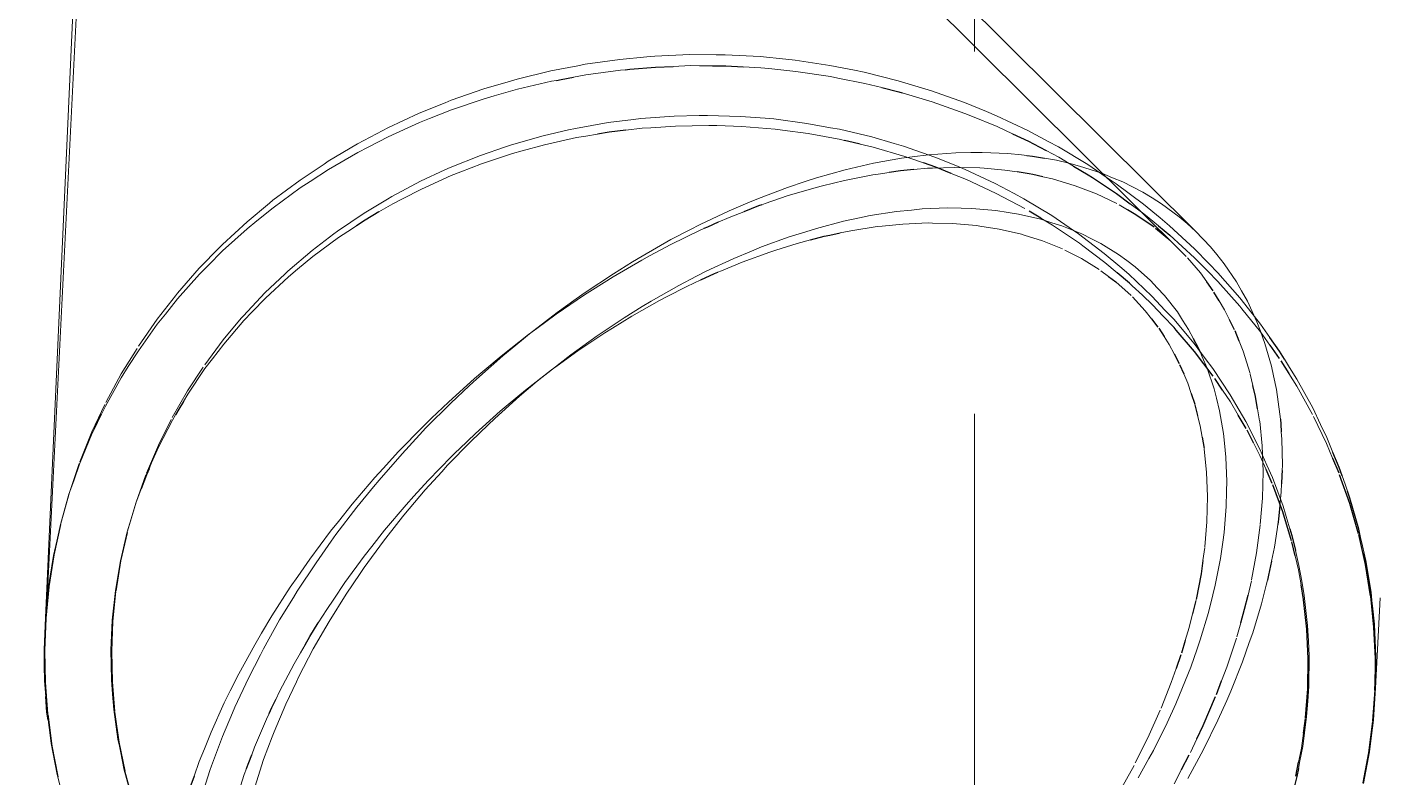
# Model space of a CAD drawing. Header units: millimetres. Extents: x -86814 to -77113, y 29520 to 42516.
# Drawn here: x -80155.9 to -79933.9, y 33040.1 to 33163.5 of the extents above; entities that cross this region are included whole.
import ezdxf

# ---------------------------------------------------------------- set-up
doc = ezdxf.new("R2010")
doc.units = ezdxf.units.MM
doc.linetypes.add('HIDDEN_50', pattern=[225, 150, -75])
for name, color, linetype, lineweight in [('PLATE_HIDDEN', 8, 'HIDDEN_50', 18), ('PROFILE_HIDDEN', 9, 'HIDDEN_50', 18), ('PROFILE_VISIBLE', 4, 'Continuous', 25)]:
    doc.layers.add(name, color=color, linetype=linetype, lineweight=lineweight)

msp = doc.modelspace()

# ---------------------------------------------------------------- linework, layer by layer
at = {"layer": 'PLATE_HIDDEN'}
for p, q in [((-80000, 33534.78), (-80000, 32724.87)), ((-80000, 32724.87), (-80000, 33534.78)), ((-80000, 33534.78), (-80000, 32724.87)), ((-80000, 32724.87), (-80000, 33534.78)), ((-80000, 33534.48), (-80000, 32724.69)), ((-80000, 32724.69), (-80000, 33534.48))]:
    msp.add_line(p, q, dxfattribs=at)
at = {"layer": 'PROFILE_HIDDEN'}
for p, q in [((-79963.62, 33129.95), (-81520.14, 34675.92)), ((-80152.75, 33066.21), (-80109.27, 33938.61)), ((-80152.88, 33066.28), (-80141, 33328.52)), ((-79965.13, 33125.78), (-80018.2, 33178.49)), ((-80065.25, 33157.17), (-80069.68, 33156.33)), ((-80064.03, 33157.41), (-80065.25, 33157.17)), ((-80058.33, 33158.21), (-80064.03, 33157.41)), ((-80053.92, 33158.62), (-80058.33, 33158.21)), ((-80052.58, 33158.74), (-80053.92, 33158.62)), ((-80046.81, 33159), (-80052.58, 33158.74)), ((-80049.59, 33157.06), (-80046.71, 33157.18)), ((-80042.47, 33158.98), (-80046.81, 33159)), ((-80046.71, 33157.18), (-80045.26, 33157.17)), ((-80045.26, 33157.17), (-80043.09, 33157.16)), ((-80041.02, 33158.97), (-80042.47, 33158.98)), ((-80035.25, 33158.67), (-80041.02, 33158.97)), ((-80038.04, 33156.98), (-80035.15, 33156.83)), ((-80031.03, 33158.24), (-80035.25, 33158.67)), ((-80029.49, 33158.09), (-80031.03, 33158.24)), ((-80023.78, 33157.23), (-80029.49, 33158.09)), ((-80019.72, 33156.42), (-80023.78, 33157.23)), ((-80075.25, 33154.97), (-80076.35, 33154.65)), ((-80069.68, 33156.33), (-80075.25, 33154.97)), ((-80069.59, 33154.62), (-80068.79, 33154.76)), ((-80065.96, 33155.29), (-80063.94, 33155.66)), ((-80063.94, 33155.66), (-80058.23, 33156.44)), ((-80058.23, 33156.44), (-80057.46, 33156.51)), ((-80035.15, 33156.83), (-80033.81, 33156.69)), ((-80033.81, 33156.69), (-80029.4, 33156.24)), ((-80029.4, 33156.24), (-80023.69, 33155.38)), ((-80023.69, 33155.38), (-80022.46, 33155.14)), ((-80022.46, 33155.14), (-80018.03, 33154.26)), ((-80018.12, 33156.1), (-80019.72, 33156.42)), ((-80012.53, 33154.7), (-80018.12, 33156.1)), ((-80080.74, 33153.36), (-80086.12, 33151.47)), ((-80076.35, 33154.65), (-80080.74, 33153.36)), ((-80079.01, 33152.2), (-80075.17, 33153.3)), ((-80075.17, 33153.3), (-80069.59, 33154.62)), ((-80018.03, 33154.26), (-80015.24, 33153.56)), ((-80008.68, 33153.53), (-80012.53, 33154.7)), ((-80011.89, 33152.7), (-80011.34, 33152.54)), ((-80011.34, 33152.54), (-80006.95, 33151.21)), ((-80007.03, 33153.03), (-80008.68, 33153.53)), ((-80001.63, 33151.11), (-80007.03, 33153.03)), ((-80087.09, 33151.08), (-80091.39, 33149.34)), ((-80086.12, 33151.47), (-80087.09, 33151.08)), ((-80086.04, 33149.89), (-80080.66, 33151.73)), ((-80080.66, 33151.73), (-80079.01, 33152.2)), ((-80006.95, 33151.21), (-80001.55, 33149.31)), ((-79998.02, 33149.61), (-80001.63, 33151.11)), ((-80091.39, 33149.34), (-80096.52, 33146.95)), ((-80091.31, 33147.81), (-80089.65, 33148.47)), ((-80089.65, 33148.47), (-80086.04, 33149.89)), ((-80060.29, 33147.8), (-80056.1, 33148.32)), ((-80056.1, 33148.32), (-80054.87, 33148.48)), ((-80054.87, 33148.48), (-80049.41, 33148.87)), ((-80049.41, 33148.87), (-80045.28, 33148.96)), ((-80045.28, 33148.96), (-80043.93, 33148.99)), ((-80043.93, 33148.99), (-80038.46, 33148.83)), ((-80038.46, 33148.83), (-80034.43, 33148.51)), ((-80034.43, 33148.51), (-80033, 33148.4)), ((-80033, 33148.4), (-80027.57, 33147.68)), ((-80001.55, 33149.31), (-80000.58, 33148.91)), ((-80000.58, 33148.91), (-79996.27, 33147.14)), ((-79996.34, 33148.92), (-79998.02, 33149.61)), ((-79991.19, 33146.49), (-79996.34, 33148.92)), ((-80097.35, 33146.51), (-80101.5, 33144.31)), ((-80096.52, 33146.95), (-80097.35, 33146.51)), ((-80096.45, 33145.47), (-80091.31, 33147.81)), ((-80070.96, 33145.64), (-80066.77, 33146.6)), ((-80066.77, 33146.6), (-80065.66, 33146.86)), ((-80065.66, 33146.86), (-80060.29, 33147.8)), ((-80062.01, 33145.91), (-80063.94, 33145.58)), ((-80054.66, 33146.88), (-80057.37, 33146.56)), ((-80053.22, 33146.97), (-80054.66, 33146.88)), ((-80049.2, 33147.24), (-80053.22, 33146.97)), ((-80043.72, 33147.34), (-80049.2, 33147.24)), ((-80042.38, 33147.3), (-80043.72, 33147.34)), ((-80038.25, 33147.16), (-80042.38, 33147.3)), ((-80032.79, 33146.71), (-80038.25, 33147.16)), ((-80031.55, 33146.55), (-80032.79, 33146.71)), ((-80027.36, 33145.99), (-80031.55, 33146.55)), ((-80027.57, 33147.68), (-80023.7, 33146.97)), ((-80021.98, 33145), (-80027.36, 33145.99)), ((-80023.7, 33146.97), (-80022.19, 33146.7)), ((-80022.19, 33146.7), (-80016.87, 33145.44)), ((-79996.27, 33147.14), (-79993.7, 33145.94)), ((-79987.85, 33144.7), (-79991.19, 33146.49)), ((-80101.5, 33144.31), (-80106.32, 33141.44)), ((-80101.44, 33142.89), (-80099.78, 33143.75)), ((-80099.78, 33143.75), (-80096.45, 33145.47)), ((-80081.28, 33142.41), (-80077.16, 33143.82)), ((-80077.16, 33143.82), (-80076.17, 33144.16)), ((-80076.17, 33144.16), (-80070.96, 33145.64)), ((-80070.76, 33144.15), (-80074.42, 33143.14)), ((-80065.45, 33145.33), (-80070.76, 33144.15)), ((-80063.94, 33145.58), (-80065.45, 33145.33)), ((-80021.43, 33144.87), (-80021.98, 33145)), ((-80016.68, 33143.74), (-80018.77, 33144.24)), ((-80016.87, 33145.44), (-80013.2, 33144.37)), ((-80011.45, 33142.23), (-80016.68, 33143.74)), ((-80013.2, 33144.37), (-80011.64, 33143.92)), ((-80011.64, 33143.92), (-80006.51, 33142.13)), ((-79986.18, 33143.81), (-79987.85, 33144.7)), ((-79981.33, 33140.89), (-79986.18, 33143.81)), ((-80106.32, 33141.44), (-80107.02, 33140.97)), ((-80106.27, 33140.09), (-80101.44, 33142.89)), ((-80086.28, 33140.41), (-80081.28, 33142.41)), ((-80075.98, 33142.72), (-80081.1, 33141.02)), ((-80074.42, 33143.14), (-80075.98, 33142.72)), ((-80016.61, 33141.11), (-80012.01, 33141.94)), ((-80012.01, 33141.94), (-80009.37, 33142.28)), ((-80010.46, 33141.88), (-80011.45, 33142.23)), ((-80008.39, 33141.17), (-80010.46, 33141.88)), ((-80009.37, 33142.28), (-80007.48, 33142.52)), ((-80007.48, 33142.52), (-80003.05, 33142.84)), ((-80006.51, 33142.13), (-80003.07, 33140.73)), ((-80003.05, 33142.84), (-80000.6, 33142.88)), ((-80000.6, 33142.88), (-79998.72, 33142.91)), ((-79998.72, 33142.91), (-79994.51, 33142.73)), ((-79994.51, 33142.73), (-79992.26, 33142.49)), ((-79992.26, 33142.49), (-79991.35, 33142.39)), ((-79988.45, 33141.95), (-79986.48, 33141.6)), ((-79988.2, 33143.2), (-79986.12, 33142.09)), ((-79986.48, 33141.6), (-79984.46, 33141.1)), ((-79986.12, 33142.09), (-79983.7, 33140.65)), ((-80107.02, 33140.97), (-80110.96, 33138.34)), ((-80109.29, 33138.11), (-80106.27, 33140.09)), ((-80091.15, 33138.15), (-80087.14, 33140.01)), ((-80087.14, 33140.01), (-80086.28, 33140.41)), ((-80084.52, 33139.68), (-80086.11, 33139.07)), ((-80081.1, 33141.02), (-80084.52, 33139.68)), ((-80026, 33138.71), (-80021.27, 33140.03)), ((-80016.73, 33139.21), (-80021.35, 33138.3)), ((-80021.27, 33140.03), (-80018.47, 33140.68)), ((-80018.47, 33140.68), (-80016.61, 33141.11)), ((-80015.82, 33139.34), (-80016.73, 33139.21)), ((-80014, 33139.61), (-80015.82, 33139.34)), ((-80007.71, 33140.28), (-80009.94, 33140.08)), ((-80006.91, 33140.31), (-80007.71, 33140.28)), ((-80003.35, 33140.44), (-80006.91, 33140.31)), ((-80001.31, 33138.43), (-80003.82, 33139.44)), ((-79999.1, 33140.34), (-80003.35, 33140.44)), ((-80003.07, 33140.73), (-80001.49, 33140.09)), ((-80001.49, 33140.09), (-79996.6, 33137.8)), ((-79998.41, 33140.28), (-79999.1, 33140.34)), ((-79994.97, 33139.99), (-79998.41, 33140.28)), ((-79992.97, 33139.69), (-79994.97, 33139.99)), ((-79984.46, 33141.1), (-79982.68, 33140.66)), ((-79982.68, 33140.66), (-79979.05, 33139.47)), ((-79978.3, 33138.85), (-79981.33, 33140.89)), ((-79979.05, 33139.47), (-79977.26, 33138.73)), ((-80110.96, 33138.34), (-80115.42, 33135.02)), ((-80115.38, 33133.8), (-80110.92, 33137.05)), ((-80110.92, 33137.05), (-80109.29, 33138.11)), ((-80095.86, 33135.65), (-80091.15, 33138.15)), ((-80086.11, 33139.07), (-80090.98, 33136.87)), ((-80035.54, 33135.33), (-80030.76, 33137.14)), ((-80026.04, 33137.14), (-80030.78, 33135.73)), ((-80030.76, 33137.14), (-80027.82, 33138.11)), ((-80027.82, 33138.11), (-80026, 33138.71)), ((-80025.02, 33137.39), (-80026.04, 33137.14)), ((-80021.35, 33138.3), (-80025.02, 33137.39)), ((-80000.45, 33138.03), (-80001.31, 33138.43)), ((-79996.43, 33136.15), (-80000.45, 33138.03)), ((-79996.6, 33137.8), (-79993.43, 33136.11)), ((-79987.13, 33138.53), (-79988.76, 33138.89)), ((-79983.44, 33137.42), (-79987.13, 33138.53)), ((-79982.97, 33137.24), (-79983.44, 33137.42)), ((-79979.91, 33136.07), (-79982.97, 33137.24)), ((-79976.66, 33137.75), (-79978.3, 33138.85)), ((-79977.26, 33138.73), (-79975.58, 33138.04)), ((-79972.17, 33134.39), (-79976.66, 33137.75)), ((-79975.58, 33138.04), (-79972.3, 33136.37)), ((-80115.42, 33135.02), (-80115.99, 33134.54)), ((-80100.42, 33132.91), (-80096.58, 33135.22)), ((-80096.58, 33135.22), (-80095.86, 33135.65)), ((-80094.13, 33135.25), (-80095.71, 33134.43)), ((-80090.98, 33136.87), (-80094.13, 33135.25)), ((-80037.3, 33134.59), (-80035.54, 33135.33)), ((-80030.78, 33135.73), (-80034.43, 33134.47)), ((-79991.69, 33133.64), (-79996.43, 33136.15)), ((-79993.43, 33136.11), (-79991.85, 33135.26)), ((-79991.85, 33135.26), (-79987.27, 33132.49)), ((-79976.57, 33134.48), (-79979.91, 33136.07)), ((-79972.3, 33136.37), (-79970.75, 33135.41)), ((-79970.75, 33135.41), (-79969.21, 33134.46)), ((-80115.99, 33134.54), (-80119.68, 33131.48)), ((-80118.08, 33131.61), (-80115.38, 33133.8)), ((-80104.8, 33129.95), (-80100.42, 33132.91)), ((-80095.71, 33134.43), (-80097.99, 33133.1)), ((-80045.14, 33131.03), (-80040.34, 33133.3)), ((-80040.34, 33133.3), (-80037.3, 33134.59)), ((-80037.94, 33133.14), (-80040.34, 33132.2)), ((-80034.43, 33134.47), (-80034.99, 33134.27)), ((-80012.82, 33133.16), (-80017.14, 33132.49)), ((-80010.36, 33133.41), (-80012.82, 33133.16)), ((-80008.58, 33133.59), (-80010.36, 33133.41)), ((-80004.43, 33133.76), (-80008.58, 33133.59)), ((-80002.17, 33133.71), (-80004.43, 33133.76)), ((-80000.4, 33133.67), (-80002.17, 33133.71)), ((-79996.49, 33133.33), (-80000.4, 33133.67)), ((-79994.44, 33133.01), (-79996.49, 33133.33)), ((-79992.72, 33132.74), (-79994.44, 33133.01)), ((-79989.09, 33131.9), (-79992.72, 33132.74)), ((-79974.8, 33133.46), (-79976.2, 33134.27)), ((-79974.37, 33134.46), (-79972.13, 33132.8)), ((-79969.45, 33132.13), (-79972.17, 33134.39)), ((-79972.13, 33132.8), (-79971.56, 33132.33)), ((-79969.21, 33134.46), (-79966.31, 33132.32)), ((-80119.68, 33131.48), (-80123.72, 33127.75)), ((-80123.7, 33126.68), (-80119.65, 33130.34)), ((-80119.65, 33130.34), (-80118.08, 33131.61)), ((-80101.7, 33130.82), (-80103.12, 33129.88)), ((-80046.82, 33130.16), (-80045.14, 33131.03)), ((-80044.54, 33130.35), (-80045.14, 33130.08)), ((-80040.34, 33132.2), (-80042.14, 33131.4)), ((-80026, 33130.4), (-80027.73, 33129.85)), ((-80021.54, 33131.57), (-80026, 33130.4)), ((-80018.92, 33132.12), (-80021.54, 33131.57)), ((-80020.33, 33130.01), (-80016, 33130.69)), ((-80017.14, 33132.49), (-80018.92, 33132.12)), ((-80016, 33130.69), (-80015.18, 33130.77)), ((-80015.18, 33130.77), (-80011.76, 33131.11)), ((-80011.76, 33131.11), (-80007.62, 33131.28)), ((-80007.62, 33131.28), (-80006.91, 33131.26)), ((-80006.91, 33131.26), (-80003.58, 33131.19)), ((-80003.58, 33131.19), (-79999.67, 33130.86)), ((-79999.67, 33130.86), (-79999.08, 33130.76)), ((-79999.08, 33130.76), (-79995.9, 33130.27)), ((-79987.27, 33131.33), (-79989.09, 33131.9)), ((-79987.12, 33130.9), (-79989.04, 33132.06)), ((-79987.27, 33132.49), (-79984.4, 33130.55)), ((-79985.62, 33130.81), (-79987.27, 33131.33)), ((-79982.72, 33127.94), (-79987.12, 33130.9)), ((-79982.32, 33129.48), (-79985.62, 33130.81)), ((-79984.4, 33130.55), (-79982.85, 33129.49)), ((-79971.56, 33132.33), (-79969.7, 33130.81)), ((-79967.88, 33130.82), (-79969.45, 33132.13)), ((-79963.8, 33127.05), (-79967.88, 33130.82)), ((-79966.31, 33132.32), (-79965.01, 33131.17)), ((-79965.01, 33131.17), (-79963.62, 33129.95)), ((-80108.99, 33126.76), (-80105.38, 33129.5)), ((-80104.66, 33128.87), (-80108.86, 33125.75)), ((-80105.38, 33129.5), (-80104.8, 33129.95)), ((-80103.12, 33129.88), (-80104.66, 33128.87)), ((-80054.69, 33125.84), (-80049.93, 33128.54)), ((-80045.14, 33130.08), (-80049.94, 33127.74)), ((-80049.93, 33128.54), (-80046.82, 33130.16)), ((-80030.5, 33128.98), (-80035.03, 33127.33)), ((-80027.73, 33129.85), (-80030.5, 33128.98)), ((-80029.18, 33127.92), (-80026.95, 33128.5)), ((-80022.06, 33129.65), (-80020.33, 33130.01)), ((-79995.9, 33130.27), (-79992.27, 33129.43)), ((-79992.27, 33129.43), (-79991.79, 33129.27)), ((-79991.79, 33129.27), (-79988.81, 33128.34)), ((-79988.81, 33128.34), (-79985.51, 33127)), ((-79982.85, 33129.49), (-79978.63, 33126.28)), ((-79980.73, 33128.68), (-79982.32, 33129.48)), ((-79979.2, 33127.91), (-79980.73, 33128.68)), ((-79967.68, 33128.29), (-79968.93, 33129.32)), ((-79965.13, 33125.78), (-79967.68, 33128.29)), ((-79963.62, 33129.95), (-79961.14, 33127.37)), ((-80124.17, 33127.29), (-80127.54, 33123.82)), ((-80126.06, 33124.3), (-80123.7, 33126.68)), ((-80123.72, 33127.75), (-80124.17, 33127.29)), ((-80112.97, 33123.37), (-80108.99, 33126.76)), ((-80049.94, 33127.74), (-80053.44, 33125.86)), ((-80036.7, 33126.63), (-80039.57, 33125.44)), ((-80038.21, 33124.85), (-80033.68, 33126.5)), ((-80035.03, 33127.33), (-80036.7, 33126.63)), ((-80033.68, 33126.5), (-80032.65, 33126.83)), ((-80032.65, 33126.83), (-80029.18, 33127.92)), ((-79985.12, 33126.81), (-79982.38, 33125.43)), ((-79982.13, 33127.5), (-79982.72, 33127.94)), ((-79978.51, 33124.77), (-79982.13, 33127.5)), ((-79976.27, 33126.1), (-79979.2, 33127.91)), ((-79978.63, 33126.28), (-79976.09, 33124.12)), ((-79974.93, 33125.1), (-79976.27, 33126.1)), ((-79961.42, 33124.61), (-79963.8, 33127.05)), ((-79961.14, 33127.37), (-79960.09, 33126.07)), ((-79960.09, 33126.07), (-79958.88, 33124.58)), ((-80127.54, 33123.82), (-80131.12, 33119.71)), ((-80127.53, 33122.83), (-80126.06, 33124.3)), ((-80111.39, 33123.66), (-80112.86, 33122.44)), ((-80108.86, 33125.75), (-80111.39, 33123.66)), ((-80054.72, 33125.18), (-80059.46, 33122.41)), ((-80059.41, 33122.93), (-80056.26, 33124.87)), ((-80056.26, 33124.87), (-80054.69, 33125.84)), ((-80053.44, 33125.86), (-80054.72, 33125.18)), ((-80039.57, 33125.44), (-80044.12, 33123.33)), ((-80041.64, 33123.43), (-80038.21, 33124.85)), ((-79982.38, 33125.43), (-79979.45, 33123.62)), ((-79976.5, 33123.08), (-79978.51, 33124.77)), ((-79976.09, 33124.12), (-79974.6, 33122.86)), ((-79973.54, 33124.06), (-79974.93, 33125.1)), ((-79971.01, 33121.8), (-79973.54, 33124.06)), ((-79962.8, 33123.06), (-79964.94, 33125.56)), ((-79959.94, 33123.09), (-79961.42, 33124.61)), ((-79958.88, 33124.58), (-79956.86, 33121.58)), ((-80131.12, 33118.8), (-80127.53, 33122.83)), ((-80116.74, 33119.78), (-80113.44, 33122.93)), ((-80112.86, 33122.44), (-80116.65, 33118.92)), ((-80113.44, 33122.93), (-80112.97, 33123.37)), ((-80064.07, 33119.83), (-80059.41, 33122.93)), ((-80059.46, 33122.41), (-80062.83, 33120.28)), ((-80045.71, 33122.51), (-80048.66, 33120.99)), ((-80047.3, 33120.85), (-80045.03, 33121.91)), ((-80044.12, 33123.33), (-80045.71, 33122.51)), ((-80042.2, 33123.2), (-80041.64, 33123.43)), ((-79979.17, 33123.41), (-79977.94, 33122.49)), ((-79974.6, 33122.86), (-79970.79, 33119.24)), ((-79969.91, 33120.62), (-79971.01, 33121.8)), ((-79961.75, 33121.59), (-79962.8, 33123.06)), ((-79961.63, 33123.39), (-79959.93, 33121.66)), ((-79956.32, 33118.95), (-79959.94, 33123.09)), ((-79959.93, 33121.66), (-79956.31, 33117.59)), ((-79956.86, 33121.58), (-79956.05, 33120.14)), ((-80131.46, 33119.29), (-80134.47, 33115.44)), ((-80131.12, 33119.71), (-80131.46, 33119.29)), ((-80120.29, 33116), (-80116.74, 33119.78)), ((-80064.17, 33119.43), (-80068.81, 33116.26)), ((-80065.53, 33118.78), (-80064.07, 33119.83)), ((-80062.83, 33120.28), (-80064.17, 33119.43)), ((-80048.66, 33120.99), (-80053.17, 33118.44)), ((-80050.64, 33119.13), (-80047.3, 33120.85)), ((-79970.7, 33117.82), (-79972.36, 33119.38)), ((-79970.79, 33119.24), (-79968.59, 33116.9)), ((-79968.69, 33119.32), (-79969.91, 33120.62)), ((-79966.6, 33116.63), (-79968.69, 33119.32)), ((-79956.05, 33120.14), (-79955.06, 33118.39)), ((-80133.13, 33116.29), (-80131.12, 33118.8)), ((-80116.65, 33118.92), (-80118.84, 33116.65)), ((-80068.67, 33116.53), (-80065.53, 33118.78)), ((-80054.66, 33117.52), (-80057.64, 33115.68)), ((-80056.35, 33115.96), (-80051.84, 33118.51)), ((-80053.17, 33118.44), (-80054.66, 33117.52)), ((-80051.84, 33118.51), (-80050.64, 33119.13)), ((-79972.93, 33117.97), (-79971.88, 33116.84)), ((-79968.91, 33115.94), (-79970.7, 33117.82)), ((-79958.82, 33117), (-79959.7, 33118.46)), ((-79958, 33115.34), (-79958.82, 33117)), ((-79954.29, 33116.37), (-79956.32, 33118.95)), ((-79956.31, 33117.59), (-79955.98, 33117.16)), ((-79955.98, 33117.16), (-79952.94, 33113.35)), ((-79955.06, 33118.39), (-79953.5, 33115.01)), ((-80134.47, 33115.44), (-80137.55, 33111)), ((-80134.48, 33114.61), (-80133.13, 33116.29)), ((-80123.6, 33112.05), (-80120.64, 33115.59)), ((-80120.21, 33115.22), (-80123.53, 33111.35)), ((-80120.64, 33115.59), (-80120.29, 33116)), ((-80118.84, 33116.65), (-80120.21, 33115.22)), ((-80073.19, 33113.05), (-80068.67, 33116.53)), ((-80068.81, 33116.26), (-80072.01, 33113.91)), ((-80057.64, 33115.68), (-80062.05, 33112.73)), ((-80059.56, 33113.98), (-80056.35, 33115.96)), ((-79971.88, 33116.84), (-79970.83, 33115.49)), ((-79968.59, 33116.9), (-79967.2, 33115.43)), ((-79967.2, 33115.43), (-79963.85, 33111.45)), ((-79965.75, 33115.31), (-79966.6, 33116.63)), ((-79964.74, 33113.74), (-79965.75, 33115.31)), ((-79952.93, 33114.64), (-79954.29, 33116.37)), ((-79953.5, 33115.01), (-79952.93, 33113.47)), ((-80137.57, 33110.26), (-80134.48, 33114.61)), ((-80073.39, 33112.9), (-80077.88, 33109.37)), ((-80074.52, 33111.96), (-80073.19, 33113.05)), ((-80072.01, 33113.91), (-80073.39, 33112.9)), ((-80065.24, 33110.25), (-80060.82, 33113.21)), ((-80062.05, 33112.73), (-80063.43, 33111.74)), ((-80060.82, 33113.21), (-80059.56, 33113.98)), ((-79968.79, 33112.6), (-79967.92, 33111.26)), ((-79963.92, 33112.2), (-79964.74, 33113.74)), ((-79952.94, 33113.35), (-79951.38, 33111.15)), ((-79951.37, 33112.42), (-79952.93, 33114.64)), ((-79952.93, 33113.47), (-79952.18, 33111.45)), ((-80137.79, 33110.62), (-80140.38, 33106.43)), ((-80126.66, 33107.93), (-80123.6, 33112.05)), ((-80123.53, 33111.35), (-80125.37, 33108.94)), ((-80077.62, 33109.4), (-80074.52, 33111.96)), ((-80063.43, 33111.74), (-80066.4, 33109.59)), ((-79967.92, 33111.26), (-79967.1, 33109.72)), ((-79963.85, 33111.45), (-79962, 33108.98)), ((-79955.78, 33110.19), (-79956.45, 33111.85)), ((-79952.18, 33111.45), (-79951.11, 33107.73)), ((-80139.23, 33107.64), (-80137.57, 33110.26)), ((-80125.37, 33108.94), (-80126.61, 33107.32)), ((-80081.95, 33105.59), (-80077.62, 33109.4)), ((-80077.88, 33109.37), (-80080.88, 33106.84)), ((-80066.4, 33109.59), (-80070.67, 33106.26)), ((-80068.29, 33108.05), (-80065.24, 33110.25)), ((-79962.49, 33109.23), (-79962.8, 33109.94)), ((-79961.71, 33107.4), (-79962.49, 33109.23)), ((-79962, 33108.98), (-79960.75, 33107.31)), ((-79954.63, 33106.52), (-79955.78, 33110.19)), ((-79948.13, 33107.5), (-79948.97, 33108.84)), ((-80140.38, 33106.43), (-80142.93, 33101.72)), ((-80140.41, 33105.77), (-80139.23, 33107.64)), ((-80129.46, 33103.66), (-80126.9, 33107.56)), ((-80126.61, 33107.32), (-80129.43, 33103.13)), ((-80080.88, 33106.84), (-80082.27, 33105.66)), ((-80073.85, 33103.79), (-80069.58, 33107.11)), ((-80070.67, 33106.26), (-80071.92, 33105.22)), ((-80069.58, 33107.11), (-80068.29, 33108.05)), ((-79965.56, 33106.46), (-79964.9, 33104.92)), ((-79960.56, 33103.96), (-79961.71, 33107.4)), ((-79960.75, 33107.31), (-79957.9, 33103.02)), ((-79954.16, 33104.55), (-79954.59, 33106.39)), ((-79951.11, 33107.73), (-79950.77, 33106.12)), ((-79950.77, 33106.12), (-79950.28, 33103.85)), ((-79948.27, 33106.5), (-79946.96, 33104.43)), ((-79946.94, 33105.58), (-79948.13, 33107.5)), ((-80142.97, 33101.15), (-80140.41, 33105.77)), ((-80082.27, 33105.66), (-80086.56, 33101.8)), ((-80086.16, 33101.63), (-80083.14, 33104.47)), ((-80083.14, 33104.47), (-80081.95, 33105.59)), ((-80076.71, 33101.4), (-80073.85, 33103.79)), ((-80071.92, 33105.22), (-80074.84, 33102.77)), ((-79964.9, 33104.92), (-79964.32, 33103.2)), ((-79960.18, 33102.45), (-79960.56, 33103.96)), ((-79957.86, 33101.83), (-79959.16, 33103.76)), ((-79950.28, 33103.85), (-79949.71, 33099.83)), ((-79946.96, 33104.43), (-79944.38, 33099.77)), ((-79944.33, 33100.85), (-79946.94, 33105.58)), ((-80131.99, 33099.26), (-80129.46, 33103.66)), ((-80129.43, 33103.13), (-80130.17, 33101.88)), ((-80090.24, 33097.54), (-80086.16, 33101.63)), ((-80086.56, 33101.8), (-80089.34, 33099.13)), ((-80074.84, 33102.77), (-80078.91, 33099.12)), ((-79959.66, 33100.36), (-79960.18, 33102.45)), ((-79957.9, 33103.02), (-79956.4, 33100.46)), ((-79956.58, 33099.65), (-79957.86, 33101.83)), ((-80143.08, 33101.4), (-80145.21, 33096.89)), ((-80143.62, 33099.81), (-80142.97, 33101.15)), ((-80131.44, 33099.72), (-80131.98, 33098.81)), ((-80082.1, 33096.65), (-80078.03, 33100.3)), ((-80078.03, 33100.3), (-80076.71, 33101.4)), ((-79963.28, 33099.62), (-79962.84, 33097.88)), ((-79959, 33096.62), (-79959.66, 33100.36)), ((-79956.4, 33100.46), (-79955.31, 33098.6)), ((-79953.06, 33098.72), (-79953.39, 33100.71)), ((-79949.71, 33099.83), (-79949.65, 33099)), ((-79943.02, 33098.1), (-79944.33, 33100.85)), ((-79944.22, 33099.45), (-79942.06, 33095)), ((-80145.26, 33096.41), (-80144.77, 33097.44)), ((-80134.26, 33094.73), (-80132.15, 33098.94)), ((-80131.98, 33098.81), (-80134.26, 33094.37)), ((-80090.73, 33097.79), (-80094.76, 33093.65)), ((-80091.29, 33096.41), (-80090.24, 33097.54)), ((-80089.34, 33099.13), (-80090.73, 33097.79)), ((-80080.02, 33098.06), (-80082.86, 33095.33)), ((-80078.91, 33099.12), (-80080.02, 33098.06)), ((-79962.84, 33097.88), (-79962.52, 33096.01)), ((-79955.31, 33098.6), (-79953, 33094.05)), ((-79952.65, 33094.61), (-79953.05, 33098.65)), ((-79942.01, 33096), (-79943.02, 33098.1)), ((-80147.27, 33091.57), (-80145.26, 33096.41)), ((-80145.21, 33096.89), (-80147.2, 33091.96)), ((-80094.18, 33093.31), (-80091.29, 33096.41)), ((-80082.86, 33095.33), (-80086.68, 33091.4)), ((-80083.41, 33095.38), (-80082.1, 33096.65)), ((-79958.84, 33095.05), (-79959, 33096.62)), ((-79958.6, 33092.73), (-79958.84, 33095.05)), ((-79953, 33093), (-79954.07, 33095.08)), ((-79949.49, 33096.92), (-79949.39, 33095.68)), ((-79949.39, 33095.68), (-79949.32, 33091.4)), ((-79942.06, 33095), (-79941.05, 33092.57)), ((-79940.99, 33093.53), (-79942.01, 33096)), ((-80136.24, 33090.09), (-80134.26, 33094.73)), ((-80134.26, 33094.37), (-80135.39, 33091.82)), ((-80097.97, 33088.97), (-80094.18, 33093.31)), ((-80094.76, 33093.65), (-80097.29, 33090.88)), ((-80089.86, 33088.92), (-80086.04, 33092.85)), ((-80086.04, 33092.85), (-80085.39, 33093.48)), ((-79962.18, 33094.07), (-79961.79, 33090.25)), ((-79958.45, 33088.72), (-79958.6, 33092.73)), ((-79953, 33094.05), (-79951.85, 33091.44)), ((-79951.99, 33090.71), (-79953, 33093)), ((-79952.5, 33090.37), (-79952.65, 33094.61)), ((-80147.29, 33091.71), (-80148.91, 33086.93)), ((-80148.21, 33088.86), (-80147.27, 33091.57)), ((-80135.39, 33091.82), (-80135.82, 33090.82)), ((-80097.29, 33090.88), (-80098.65, 33089.38)), ((-80086.68, 33091.4), (-80087.64, 33090.33)), ((-79952.6, 33086.01), (-79952.5, 33090.37)), ((-79951.85, 33091.44), (-79950.96, 33089.4)), ((-79949.32, 33091.4), (-79949.36, 33090.55)), ((-80148.99, 33086.64), (-80148.21, 33088.86)), ((-80137.93, 33085.35), (-80136.33, 33089.84)), ((-80098.65, 33089.38), (-80102.39, 33085.01)), ((-80098.88, 33087.86), (-80097.97, 33088.97)), ((-80092.25, 33086.29), (-80089.86, 33088.92)), ((-80087.64, 33090.33), (-80090.35, 33087.35)), ((-79961.79, 33090.25), (-79961.63, 33086.24)), ((-79958.49, 33087.12), (-79958.45, 33088.72)), ((-79950.96, 33089.4), (-79949.21, 33084.65)), ((-79949.45, 33088.36), (-79949.51, 33087.01)), ((-79939, 33088.28), (-79939.49, 33089.67)), ((-79938.61, 33087.15), (-79939, 33088.28)), ((-80150.41, 33081.63), (-80148.99, 33086.64)), ((-80148.91, 33086.93), (-80150.32, 33081.83)), ((-80137.12, 33087.5), (-80137.98, 33085.17)), ((-80101.6, 33084.52), (-80098.88, 33087.86)), ((-80090.35, 33087.35), (-80093.87, 33083.18)), ((-80093.53, 33084.87), (-80092.25, 33086.29)), ((-79961.63, 33086.24), (-79961.74, 33082.11)), ((-79958.55, 33084.59), (-79958.49, 33087.12)), ((-79952.95, 33081.63), (-79952.6, 33086.01)), ((-79949.51, 33087.01), (-79949.73, 33084.76)), ((-80139.34, 33080.53), (-80137.93, 33085.35)), ((-80137.98, 33085.17), (-80138.75, 33082.6)), ((-80105.06, 33079.98), (-80101.6, 33084.52)), ((-80102.39, 33085.01), (-80104.65, 33082.17)), ((-80097.05, 33080.7), (-80093.53, 33084.87)), ((-79958.91, 33080.36), (-79958.55, 33084.59)), ((-79949.21, 33084.65), (-79948.42, 33082.02)), ((-80150.35, 33081.66), (-80151.43, 33076.67)), ((-80151.01, 33078.92), (-80150.41, 33081.63)), ((-80138.75, 33082.6), (-80139.4, 33080.44)), ((-80104.65, 33082.17), (-80105.96, 33080.53)), ((-80094.69, 33082.14), (-80097.22, 33078.92)), ((-80093.87, 33083.18), (-80094.69, 33082.14)), ((-79961.74, 33082.11), (-79962.09, 33077.95)), ((-79953.56, 33077.01), (-79952.96, 33081.56)), ((-79950.08, 33081.68), (-79950.2, 33080.84)), ((-79948.42, 33082.02), (-79948.09, 33080.92)), ((-80139.4, 33080.44), (-80140.52, 33075.65)), ((-80140.44, 33075.65), (-80139.37, 33080.36)), ((-80105.96, 33080.53), (-80109.36, 33075.96)), ((-80105.82, 33078.91), (-80105.06, 33079.98)), ((-80099.17, 33078.01), (-80097.05, 33080.7)), ((-79959.13, 33078.77), (-79958.91, 33080.36)), ((-79950.2, 33080.84), (-79950.64, 33077.94)), ((-79936.14, 33078.14), (-79936.45, 33079.52)), ((-80151.53, 33076.56), (-80151.01, 33078.92)), ((-80108.34, 33075.37), (-80105.82, 33078.91)), ((-80100.41, 33076.44), (-80099.17, 33078.01)), ((-80097.22, 33078.92), (-80100.4, 33074.58)), ((-79962.09, 33077.88), (-79962.39, 33075.72)), ((-79959.51, 33076.04), (-79959.13, 33078.77)), ((-79950.64, 33077.94), (-79951.11, 33075.62)), ((-79947.18, 33077.37), (-79946.6, 33074.93)), ((-79935.86, 33076.93), (-79936.14, 33078.14)), ((-80152.36, 33071.44), (-80151.53, 33076.56)), ((-80151.43, 33076.67), (-80152.24, 33071.45)), ((-80141.25, 33070.72), (-80140.44, 33075.65)), ((-80140.52, 33075.65), (-80140.96, 33073.1)), ((-80111.42, 33070.68), (-80108.34, 33075.37)), ((-80109.36, 33075.96), (-80111.35, 33073.1)), ((-80103.58, 33072.1), (-80100.41, 33076.44)), ((-79960.37, 33071.65), (-79959.51, 33076.04)), ((-79954.39, 33072.54), (-79953.56, 33077.01)), ((-79946.67, 33074.18), (-79947.23, 33076.5)), ((-79946.6, 33074.93), (-79946.14, 33072.33)), ((-80140.96, 33073.1), (-80141.35, 33070.81)), ((-80111.35, 33073.1), (-80112.58, 33071.32)), ((-80101.08, 33073.57), (-80103.39, 33070.16)), ((-80100.4, 33074.58), (-80101.08, 33073.57)), ((-79946.25, 33071.75), (-79946.67, 33074.18)), ((-80152.25, 33071.37), (-80152.75, 33066.21)), ((-80152.49, 33070.1), (-80152.36, 33071.44)), ((-80141.35, 33070.81), (-80141.88, 33065.92)), ((-80141.75, 33065.75), (-80141.26, 33070.63)), ((-80112.58, 33071.32), (-80115.6, 33066.62)), ((-80112.05, 33069.66), (-80111.42, 33070.68)), ((-80105.42, 33069.39), (-80103.58, 33072.1)), ((-79960.76, 33070.08), (-79960.37, 33071.65)), ((-79954.97, 33070.04), (-79954.42, 33072.39)), ((-79952, 33071.65), (-79952.77, 33068.59)), ((-79951.79, 33072.47), (-79952, 33071.65)), ((-79946.14, 33072.33), (-79945.73, 33069.99)), ((-80114.32, 33065.95), (-80112.05, 33069.66)), ((-80106.57, 33067.68), (-80105.42, 33069.39)), ((-80103.39, 33070.16), (-80106.19, 33065.69)), ((-79961.47, 33067.19), (-79960.76, 33070.08)), ((-79952.77, 33068.59), (-79954.2, 33063.83)), ((-79945.73, 33069.99), (-79945.17, 33065.02)), ((-79934.44, 33067.79), (-79934.59, 33069.15)), ((-79933.97, 33054.71), (-79933.23, 33069.58)), ((-80153.09, 33061.1), (-80152.88, 33066.28)), ((-80152.75, 33066.21), (-80152.95, 33060.94)), ((-80152.88, 33066.28), (-80152.75, 33067.53)), ((-80115.6, 33066.62), (-80117.3, 33063.77)), ((-80117, 33061.17), (-80114.32, 33065.95)), ((-80107.97, 33065.45), (-80106.57, 33067.68)), ((-79964.1, 33066.94), (-79964.66, 33064.71)), ((-79962.82, 33062.69), (-79961.47, 33067.19)), ((-79934.17, 33065.25), (-79934.44, 33067.79)), ((-80141.88, 33065.92), (-80141.99, 33063.43)), ((-80141.95, 33060.76), (-80141.75, 33065.75)), ((-80117.3, 33063.77), (-80118.42, 33061.87)), ((-80106.73, 33064.74), (-80108.78, 33061.17)), ((-80106.19, 33065.69), (-80106.73, 33064.74)), ((-79964.66, 33064.71), (-79965.29, 33062.58)), ((-79956.81, 33063.19), (-79956.17, 33065.45)), ((-79954.2, 33063.83), (-79954.76, 33062.24)), ((-79945.17, 33065.02), (-79945.04, 33062.48)), ((-79933.92, 33059.98), (-79934.17, 33065.25)), ((-80141.99, 33063.43), (-80142.1, 33061.02)), ((-80118.42, 33061.87), (-80121.04, 33057.08)), ((-80110.91, 33060.52), (-80110.14, 33061.87)), ((-79963.35, 33061.18), (-79962.82, 33062.69)), ((-79958.47, 33058.18), (-79956.88, 33062.96)), ((-79954.76, 33062.24), (-79955.87, 33059.04)), ((-79945.04, 33062.48), (-79944.92, 33060.02)), ((-80153.05, 33058.51), (-80153.09, 33061.1)), ((-80152.95, 33060.94), (-80152.85, 33055.67)), ((-80142.1, 33061.02), (-80142.01, 33056.11)), ((-80141.85, 33055.76), (-80141.95, 33060.76)), ((-80119.47, 33056.37), (-80117.49, 33060.21)), ((-80117.49, 33060.21), (-80117, 33061.17)), ((-80111.96, 33058.7), (-80110.91, 33060.52)), ((-80108.78, 33061.17), (-80111.16, 33056.63)), ((-79964.4, 33058.15), (-79963.35, 33061.18)), ((-79944.92, 33060.02), (-79944.96, 33055.03)), ((-79933.94, 33057.35), (-79933.92, 33059.98)), ((-80153, 33055.92), (-80153.05, 33058.51)), ((-80121.04, 33057.08), (-80122.44, 33054.28)), ((-80114.34, 33054.15), (-80111.96, 33058.7)), ((-79966.8, 33057.94), (-79967.59, 33055.67)), ((-79966.22, 33053.6), (-79964.4, 33058.15)), ((-79959.32, 33055.94), (-79958.47, 33058.18)), ((-79955.87, 33059.04), (-79957.78, 33054.23)), ((-79933.97, 33054.71), (-79933.94, 33057.35)), ((-80152.81, 33053.34), (-80153, 33055.92)), ((-80152.85, 33055.67), (-80152.45, 33050.49)), ((-80142.01, 33056.11), (-80141.82, 33053.71)), ((-80141.45, 33050.87), (-80141.85, 33055.76)), ((-80121.72, 33051.56), (-80119.47, 33056.37)), ((-80111.57, 33055.75), (-80113.32, 33052.07)), ((-80111.16, 33056.63), (-80111.57, 33055.75)), ((-79967.59, 33055.67), (-79969.28, 33051.44)), ((-79944.96, 33055.03), (-79945.14, 33052.58)), ((-80141.82, 33053.71), (-80141.62, 33051.21)), ((-80122.44, 33054.28), (-80123.43, 33052.28)), ((-80114.97, 33052.83), (-80114.34, 33054.15)), ((-79966.87, 33052.16), (-79966.22, 33053.6)), ((-79958.46, 33052.71), (-79959.92, 33049.42)), ((-79957.78, 33054.23), (-79958.46, 33052.71)), ((-79934.15, 33052.08), (-79933.97, 33054.71)), ((-80152.44, 33050.4), (-80151.73, 33045.16)), ((-80141.62, 33051.21), (-80140.93, 33046.34)), ((-80140.73, 33045.82), (-80141.44, 33050.78)), ((-80123.43, 33052.28), (-80125.61, 33047.46)), ((-80123.74, 33046.74), (-80122.09, 33050.67)), ((-80122.09, 33050.67), (-80121.72, 33051.56)), ((-80116.5, 33049.59), (-80116.05, 33050.55)), ((-80113.32, 33052.07), (-80115.25, 33047.51)), ((-79969.41, 33051.12), (-79971.46, 33046.55)), ((-79968.27, 33049.03), (-79966.87, 33052.16)), ((-79945.14, 33052.58), (-79945.32, 33050.05)), ((-80152.27, 33048.26), (-80152.44, 33049.51)), ((-80151.91, 33045.6), (-80152.27, 33048.26)), ((-80118.44, 33045.03), (-80116.5, 33049.59)), ((-79970.54, 33044.48), (-79968.27, 33049.03)), ((-79959.92, 33049.42), (-79962.28, 33044.61)), ((-79945.32, 33050.05), (-79945.97, 33045.09)), ((-79934.64, 33046.92), (-79934.48, 33048.19)), ((-80140.93, 33046.34), (-80140.69, 33045.19)), ((-80125.61, 33047.46), (-80126.71, 33044.73)), ((-80125.53, 33041.94), (-80123.74, 33046.74)), ((-80115.55, 33046.71), (-80116.96, 33042.96)), ((-80115.25, 33047.51), (-80115.55, 33046.71)), ((-79971.46, 33046.55), (-79973.53, 33042.4)), ((-79964.45, 33044.15), (-79963.4, 33046.35)), ((-79946.17, 33044.86), (-79945.83, 33047.29)), ((-79934.81, 33045.57), (-79934.64, 33046.92)), ((-80150.91, 33040.49), (-80151.91, 33045.6)), ((-80151.73, 33045.16), (-80150.75, 33040.14)), ((-80139.75, 33041.07), (-80140.73, 33045.82)), ((-80126.71, 33044.73), (-80127.55, 33042.65)), ((-80118.92, 33043.75), (-80118.44, 33045.03)), ((-79971.29, 33043.13), (-79970.54, 33044.48)), ((-79962.28, 33044.61), (-79963.05, 33043.17)), ((-79946.64, 33042.54), (-79946.17, 33044.86)), ((-79945.97, 33045.09), (-79946.43, 33042.77)), ((-80127.55, 33042.65), (-80128.41, 33040.25)), ((-80125.79, 33041.15), (-80125.53, 33041.94)), ((-80116.96, 33042.96), (-80118.42, 33038.44)), ((-79973.73, 33042), (-79976.22, 33037.47)), ((-79973.03, 33039.95), (-79971.29, 33043.13)), ((-79963.05, 33043.17), (-79964.86, 33039.82)), ((-79946.43, 33042.77), (-79946.68, 33041.48)), ((-80150.31, 33038.13), (-80150.91, 33040.49)), ((-80138.41, 33036.04), (-80139.72, 33040.9)), ((-80127.08, 33037.17), (-80125.79, 33041.15)), ((-80121.61, 33035.96), (-80120.14, 33040.48)), ((-80120.14, 33040.48), (-80119.77, 33041.48)), ((-79967.15, 33038.95), (-79965.9, 33041.35))]:
    msp.add_line(p, q, dxfattribs=at)
at = {"layer": 'PROFILE_VISIBLE'}
for p, q in [((-80052.48, 33156.95), (-80049.59, 33157.06)), ((-80043.09, 33157.16), (-80040.92, 33157.14)), ((-80040.92, 33157.14), (-80038.04, 33156.98)), ((-80068.79, 33154.76), (-80067.99, 33154.91)), ((-80067.99, 33154.91), (-80065.96, 33155.29)), ((-80057.46, 33156.51), (-80056.7, 33156.58)), ((-80056.7, 33156.58), (-80052.48, 33156.95)), ((-80015.24, 33153.56), (-80012.44, 33152.87)), ((-80012.44, 33152.87), (-80011.89, 33152.7)), ((-80060.08, 33146.24), (-80062.01, 33145.91)), ((-80057.37, 33146.56), (-80060.08, 33146.24)), ((-79993.7, 33145.94), (-79991.12, 33144.74)), ((-80020.87, 33144.74), (-80021.43, 33144.87)), ((-80018.77, 33144.24), (-80020.87, 33144.74)), ((-79991.12, 33144.74), (-79990.29, 33144.3)), ((-79990.29, 33144.3), (-79988.2, 33143.2)), ((-79991.35, 33142.39), (-79990.43, 33142.29)), ((-79990.43, 33142.29), (-79988.45, 33141.95)), ((-80012.18, 33139.87), (-80014, 33139.61)), ((-80009.94, 33140.08), (-80012.18, 33139.87)), ((-80006.32, 33140.45), (-80008.39, 33141.17)), ((-80003.82, 33139.44), (-80006.32, 33140.45)), ((-79990.97, 33139.39), (-79992.97, 33139.69)), ((-79990.4, 33139.26), (-79990.97, 33139.39)), ((-79988.76, 33138.89), (-79990.4, 33139.26)), ((-79983.7, 33140.65), (-79981.28, 33139.22)), ((-79981.28, 33139.22), (-79980.58, 33138.75)), ((-79980.58, 33138.75), (-79976.61, 33136.12)), ((-79976.61, 33136.12), (-79974.37, 33134.46)), ((-80097.99, 33133.1), (-80100.27, 33131.76)), ((-80035.55, 33134.08), (-80037.94, 33133.14)), ((-80034.99, 33134.27), (-80035.55, 33134.08)), ((-79989.04, 33132.06), (-79990.97, 33133.21)), ((-79973.41, 33132.65), (-79974.8, 33133.46)), ((-79970.44, 33130.58), (-79973.41, 33132.65)), ((-80100.27, 33131.76), (-80101.7, 33130.82)), ((-80043.94, 33130.61), (-80044.54, 33130.35)), ((-80042.14, 33131.4), (-80043.94, 33130.61)), ((-79968.93, 33129.32), (-79970.17, 33130.36)), ((-79969.7, 33130.81), (-79967.85, 33129.28)), ((-80026.95, 33128.5), (-80024.72, 33129.09)), ((-80024.72, 33129.09), (-80023.8, 33129.28)), ((-80023.8, 33129.28), (-80022.06, 33129.65)), ((-79967.85, 33129.28), (-79963.78, 33125.56)), ((-79963.78, 33125.56), (-79963.33, 33125.11)), ((-79963.33, 33125.11), (-79961.63, 33123.39)), ((-80045.03, 33121.91), (-80042.75, 33122.96)), ((-80042.75, 33122.96), (-80042.2, 33123.2)), ((-79977.94, 33122.49), (-79976.72, 33121.58)), ((-79976.72, 33121.58), (-79974.19, 33119.32)), ((-79974.49, 33121.39), (-79976.5, 33123.08)), ((-79960.7, 33120.13), (-79961.75, 33121.59)), ((-79974.03, 33120.95), (-79974.49, 33121.39)), ((-79972.36, 33119.38), (-79974.03, 33120.95)), ((-79959.7, 33118.46), (-79960.57, 33119.92)), ((-79973.99, 33119.1), (-79972.93, 33117.97)), ((-79970.83, 33115.49), (-79969.79, 33114.15)), ((-79967.12, 33114.06), (-79968.91, 33115.94)), ((-79957.18, 33113.68), (-79958, 33115.34)), ((-79969.65, 33113.95), (-79968.79, 33112.6)), ((-79966.77, 33113.65), (-79967.12, 33114.06)), ((-79963.79, 33110.14), (-79966.77, 33113.65)), ((-79956.45, 33111.85), (-79957.11, 33113.51)), ((-79963.11, 33110.66), (-79963.92, 33112.2)), ((-79962.8, 33109.94), (-79963.11, 33110.66)), ((-79951.38, 33111.15), (-79949.82, 33108.96)), ((-79949.8, 33110.19), (-79951.37, 33112.42)), ((-79967.1, 33109.72), (-79966.29, 33108.18)), ((-79960.7, 33106.06), (-79963.79, 33110.14)), ((-79948.97, 33108.84), (-79949.8, 33110.19)), ((-79949.58, 33108.58), (-79948.27, 33106.5)), ((-79966.22, 33108.01), (-79965.56, 33106.46)), ((-79959.16, 33103.76), (-79960.45, 33105.69)), ((-79953.72, 33102.7), (-79954.16, 33104.55)), ((-80130.17, 33101.88), (-80130.91, 33100.63)), ((-79964.32, 33103.2), (-79963.75, 33101.48)), ((-79953.39, 33100.71), (-79953.72, 33102.7)), ((-80144.27, 33098.47), (-80143.62, 33099.81)), ((-80130.91, 33100.63), (-80131.44, 33099.72)), ((-79963.71, 33101.35), (-79963.28, 33099.62)), ((-79955.3, 33097.47), (-79956.58, 33099.65)), ((-80144.77, 33097.44), (-80144.27, 33098.47)), ((-79954.07, 33095.08), (-79955.13, 33097.16)), ((-79949.65, 33099), (-79949.58, 33098.17)), ((-79949.58, 33098.17), (-79949.49, 33096.92)), ((-80084.73, 33094.12), (-80083.41, 33095.38)), ((-79962.52, 33096.01), (-79962.19, 33094.14)), ((-80085.39, 33093.48), (-80084.73, 33094.12)), ((-79939.97, 33091.05), (-79940.99, 33093.53)), ((-80135.82, 33090.82), (-80136.26, 33089.82)), ((-79950.98, 33088.41), (-79951.99, 33090.71)), ((-79949.36, 33090.55), (-79949.4, 33089.71)), ((-79941.05, 33092.57), (-79940.03, 33090.13)), ((-79939.49, 33089.67), (-79939.97, 33091.05)), ((-80136.26, 33089.82), (-80137.12, 33087.5)), ((-79949.25, 33083.74), (-79950.89, 33088.17)), ((-79949.4, 33089.71), (-79949.45, 33088.36)), ((-79939.95, 33089.88), (-79938.29, 33085.17)), ((-79938.22, 33086.01), (-79938.61, 33087.15)), ((-79936.76, 33080.9), (-79938.22, 33086.01)), ((-79949.73, 33084.76), (-79949.95, 33082.52)), ((-79947.82, 33078.99), (-79949.25, 33083.74)), ((-79938.29, 33085.17), (-79936.85, 33080.15)), ((-79949.95, 33082.52), (-79950.08, 33081.68)), ((-79948.09, 33080.92), (-79947.76, 33079.82)), ((-79947.76, 33079.82), (-79947.18, 33077.37)), ((-79936.81, 33079.98), (-79935.7, 33075.06)), ((-79936.45, 33079.52), (-79936.76, 33080.9)), ((-79947.23, 33076.5), (-79947.78, 33078.82)), ((-79962.39, 33075.72), (-79962.7, 33073.56)), ((-79951.11, 33075.62), (-79951.58, 33073.3)), ((-79935.59, 33075.73), (-79935.86, 33076.93)), ((-79935.7, 33075.06), (-79934.85, 33069.92)), ((-79934.73, 33070.5), (-79935.59, 33075.73)), ((-79962.7, 33073.56), (-79963.52, 33069.32)), ((-79951.58, 33073.3), (-79951.79, 33072.47)), ((-79945.83, 33069.32), (-79946.25, 33071.75)), ((-79934.59, 33069.15), (-79934.73, 33070.5)), ((-80152.75, 33067.53), (-80152.63, 33068.77)), ((-80152.63, 33068.77), (-80152.49, 33070.1)), ((-79963.55, 33069.17), (-79964.1, 33066.94)), ((-79955.53, 33067.7), (-79954.97, 33070.04)), ((-79945.29, 33064.43), (-79945.82, 33069.24)), ((-79934.84, 33069.84), (-79934.3, 33064.76)), ((-79956.17, 33065.45), (-79955.53, 33067.7)), ((-80109.37, 33063.21), (-80107.97, 33065.45)), ((-79945.05, 33059.53), (-79945.29, 33064.43)), ((-79934.3, 33064.76), (-79934.06, 33059.58)), ((-80110.14, 33061.87), (-80109.37, 33063.21)), ((-79965.29, 33062.58), (-79965.93, 33060.45)), ((-79966, 33060.21), (-79966.8, 33057.94)), ((-79945.12, 33054.62), (-79945.05, 33059.53)), ((-79934.06, 33059.58), (-79934.12, 33054.4)), ((-79934.12, 33054.4), (-79933.9, 33059.35)), ((-79960.17, 33053.69), (-79959.32, 33055.94)), ((-80152.61, 33050.75), (-80152.81, 33053.34)), ((-80115.59, 33051.51), (-80114.97, 33052.83)), ((-79962.36, 33048.56), (-79960.3, 33053.37)), ((-79945.49, 33049.81), (-79945.12, 33054.62)), ((-79934.12, 33054.4), (-79934.48, 33049.32)), ((-80152.44, 33049.51), (-80152.61, 33050.75)), ((-80116.05, 33050.55), (-80115.59, 33051.51)), ((-79934.32, 33049.45), (-79934.15, 33052.08)), ((-79963.4, 33046.35), (-79962.36, 33048.56)), ((-79945.83, 33047.29), (-79945.49, 33049.73)), ((-79934.49, 33049.23), (-79935.16, 33044.09)), ((-79934.48, 33048.19), (-79934.32, 33049.45)), ((-80140.69, 33045.19), (-80140.46, 33044.05)), ((-80140.46, 33044.05), (-80139.94, 33041.5)), ((-80119.39, 33042.48), (-80118.92, 33043.75)), ((-79965.9, 33041.35), (-79964.64, 33043.75)), ((-79935.16, 33044.09), (-79936.1, 33039.16)), ((-79935.95, 33039.03), (-79934.98, 33044.22)), ((-79934.98, 33044.22), (-79934.81, 33045.57)), ((-80119.77, 33041.48), (-80119.39, 33042.48)), ((-79947.11, 33040.21), (-79946.64, 33042.54)), ((-80139.94, 33041.5), (-80138.65, 33036.72)), ((-80128.41, 33040.25), (-80129.26, 33037.85)), ((-79946.93, 33040.18), (-79947.56, 33037.76)), ((-79946.68, 33041.48), (-79946.93, 33040.18))]:
    msp.add_line(p, q, dxfattribs=at)

doc.saveas('drawing.dxf')
